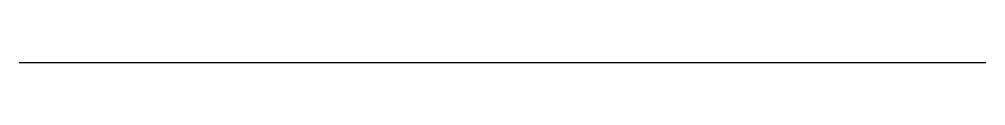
# Model space of a CAD drawing. Header units: millimetres. Extents: x 0 to 1000, y 0 to 0.
import ezdxf

# ---------------------------------------------------------------- set-up
doc = ezdxf.new("R2010")
doc.units = ezdxf.units.MM
doc.header["$LTSCALE"] = 25

msp = doc.modelspace()

# ---------------------------------------------------------------- linework, layer by layer
msp.add_line((0, 0), (1000, 0))

doc.saveas('drawing.dxf')
